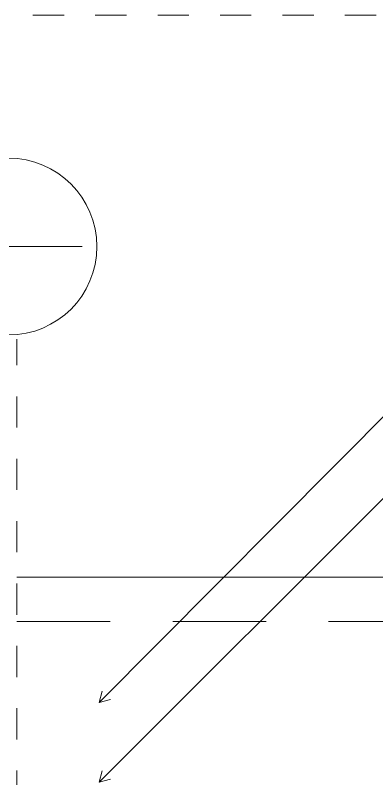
# Model space of a CAD drawing. Header units: millimetres. Extents: x 1959 to 4564, y -1095 to 178.
# Drawn here: x 3261 to 3506, y -340 to 178 of the extents above; entities that cross this region are included whole.
import ezdxf

# ---------------------------------------------------------------- set-up
doc = ezdxf.new("R2010")
doc.units = ezdxf.units.MM
doc.header["$MEASUREMENT"] = 0
doc.linetypes.add('Dashed', pattern=[42.333333333324, 21.166666666662, -21.166666666662])
doc.linetypes.add('Long Dashed', pattern=[105.833330154419, 63.49999904632571, -42.3333311080933])
for name, color, linetype, lineweight in [('0_Pen_No__1', 7, 'Continuous', 13), ('2D Drafting - General_Pen_No__1', 7, 'Continuous', 13), ('2D Drafting - General_Pen_No__2', 8, 'Continuous', 15), ('Annotation - Label_Pen_No__2', 8, 'Continuous', 15), ('Structural - Bearing_Pen_No__1', 7, 'Continuous', 13)]:
    doc.layers.add(name, color=color, linetype=linetype, lineweight=lineweight)
doc.dimstyles.new('GENERATED_STYLE__4', dxfattribs={"dimtxt": 0.18, "dimasz": 7.6, "dimexe": 0.18, "dimexo": 0.0625, "dimgap": 0, "dimtad": 0, "dimtih": 1, "dimtoh": 1, "dimdec": 4, "dimzin": 0, "dimdsep": 46, "dimcen": 0.09, "dimadec": 0, "dimazin": 0, "dimtfac": 1, "dimtdec": 4, "dimtmove": 0, "dimatfit": 3, "dimldrblk": 'ARROWHEAD_14', "dimfxl": 0, "dimtolj": 1, "dimtzin": 0, "dimarcsym": 0})

# ---------------------------------------------------------------- blocks, each defined once
blk = doc.blocks.new('ARROWHEAD_14')
at = {"color": 0, "linetype": 'Continuous', "lineweight": 0}
blk.add_line((0, 0), (-1, 0), dxfattribs=at)
at = {"color": 0, "linetype": 'Continuous', "lineweight": 0, "flags": 128}
blk.add_lwpolyline([(-0.9093, 0.525), (0, 0), (-0.9093, -0.525)], dxfattribs=at)

msp = doc.modelspace()

# ---------------------------------------------------------------- linework, layer by layer
at = {"layer": '0_Pen_No__1', "color": 7, "linetype": 'Dashed', "lineweight": 13}
for points in [[(4563.650952587517, -1094.546075169446), (4563.650952587517, 178.2298867448957), (1959.267397636138, 178.2298867448957), (1959.267397636138, -1094.546075169446)], [(3261.461202672162, -821.2857932409672), (3261.459394814545, -41.60732111492815)]]:
    msp.add_lwpolyline(points, dxfattribs=at)
at = {"layer": '2D Drafting - General_Pen_No__1', "color": 7, "linetype": 'Continuous', "lineweight": 13}
msp.add_lwpolyline([(3305.900267596506, 21.23152188415878), (3205.900267596501, 21.23152188415878)], dxfattribs=at)
msp.add_circle((3255.900267596503, 21.2315218841872), 59.99999999999762, dxfattribs=at)
at = {"layer": '2D Drafting - General_Pen_No__2', "color": 8, "linetype": 'Continuous', "lineweight": 15}
msp.add_lwpolyline([(3641.123579217346, -333.5670909071334), (3641.123579217346, -203.2420735485907), (3261.460982969443, -203.2420735485907)], dxfattribs=at)
at = {"layer": 'Structural - Bearing_Pen_No__1', "color": 7, "linetype": 'Long Dashed', "lineweight": 13}
msp.add_line((3261.460858921131, -233.2430271992867), (3641.123530524155, -233.2420735484004), dxfattribs=at)

# ---------------------------------------------------------------- leaders
at = {"layer": 'Annotation - Label_Pen_No__2', "color": 8, "linetype": 'Continuous', "lineweight": 15, "annotation_type": 0, "has_hookline": 1, "hookline_direction": 0}
for points, text_width, horizontal_direction in [([(3317.450351223136, -288.2435437848514), (3658.931508521814, 55.64543066123591), (3663.739816778803, 55.64543066123591)], 815.7250000000005, (0.9999999999998797, -4.905281960849662e-07, 0)), ([(3317.450570925855, -342.2434367239633), (3627.193241430096, -32.50076621972043), (3714.784618123495, -28.04736063806575)], 806.3, (0.9999999999998797, -4.905282520402066e-07, 0))]:
    msp.add_leader(points, dimstyle='GENERATED_STYLE__4', dxfattribs=dict(at, text_width=text_width, horizontal_direction=horizontal_direction))

doc.saveas('drawing.dxf')
